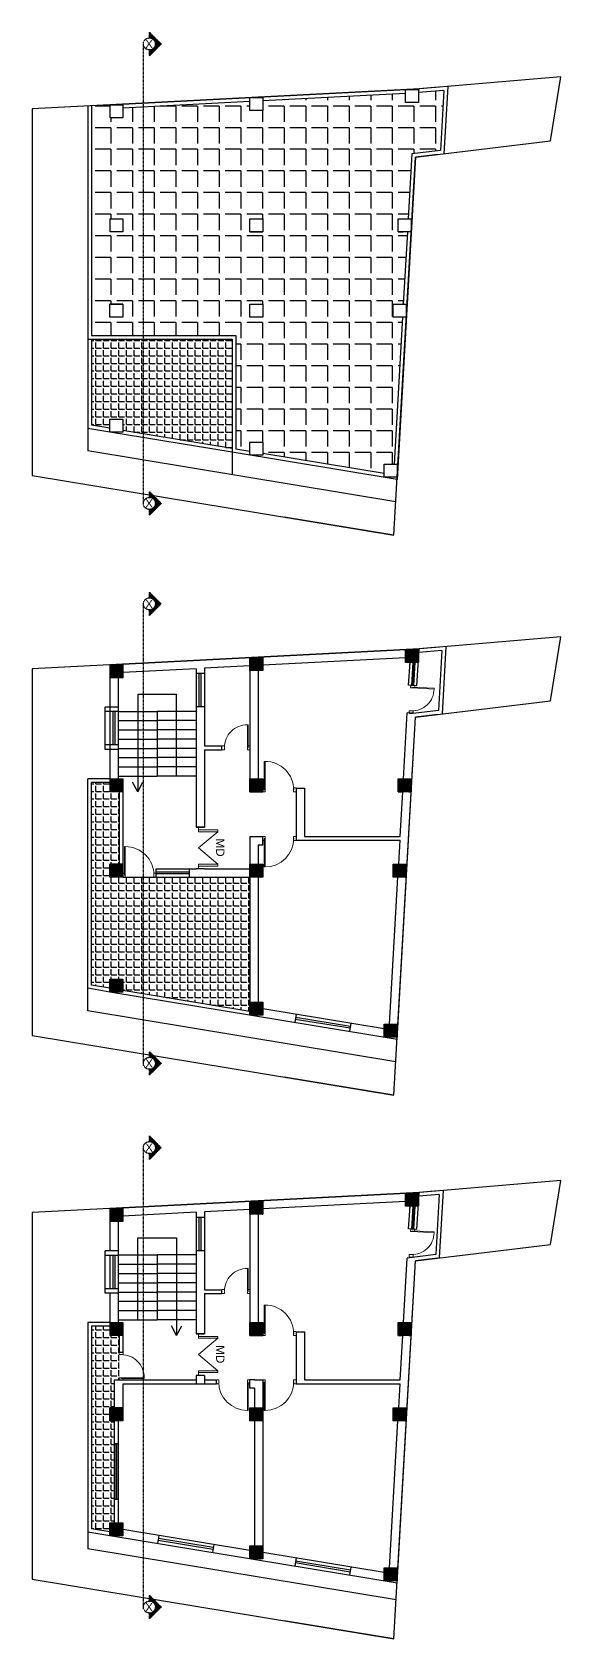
# Model space of a CAD drawing. Header units: inches. Extents: x -14619 to 1971361, y -855114 to -978.
# Drawn here: x 18755 to 19326, y -8317 to -6582 of the extents above; entities that cross this region are included whole.
import ezdxf
from ezdxf.enums import TextEntityAlignment as Align

# ---------------------------------------------------------------- set-up
doc = ezdxf.new("R2010")
doc.units = ezdxf.units.IN
doc.header["$LTSCALE"] = 0.5
doc.header["$MEASUREMENT"] = 0
doc.linetypes.add('CENTERX2', pattern=[4, 2.5, -0.5, 0.5, -0.5])
doc.layers.add('A-Sect-Iden', color=111, linetype='CENTERX2')
for name, color, linetype, lineweight in [('ELEVATION', 85, 'Continuous', 9), ('Toilet', 7, 'Continuous', 25), ('window', 6, 'Continuous', 13)]:
    doc.layers.add(name, color=color, linetype=linetype, lineweight=lineweight)
doc.styles.add('HEADING', font='swissel.ttf')
doc.styles.get("Standard").update_dxf_attribs({"font": 'arial.ttf'})
pattern_1 = [(45, (-10806.86568, 10603.53322), (-0.08838834765, 0.08838834765), [])]
pattern_2 = [(45, (-10806.86568, 11190.71139), (-0.08838834765, 0.08838834765), [])]

# ---------------------------------------------------------------- blocks, each defined once
blk = doc.blocks.new('door')
at = {"layer": 'window', "ltscale": 0.002}
for p, q in [((-100562.7, -53980.3), (-100562.7, -53949.5)), ((-100561.8, -53949.5), (-100562.7, -53949.5)), ((-100561.8, -53980.3), (-100561.8, -53949.5)), ((-100561.8, -53980.3), (-100562.7, -53980.3))]:
    blk.add_line(p, q, dxfattribs=at)
for points in [[(-100596.1, -53982.5), (-100593.5, -53982.5), (-100593.5, -53978.2), (-100596.1, -53978.2)], [(-100560.1, -53982.5), (-100562.7, -53982.5), (-100562.7, -53978.2), (-100560.1, -53978.2)]]:
    blk.add_lwpolyline(points, close=True, dxfattribs=at)
blk.add_arc((-100562.7, -53980.4), 30.9, 89.9793, 179.9793, dxfattribs=at)

msp = doc.modelspace()

# ---------------------------------------------------------------- hatches: boundary and pattern name
h = msp.add_hatch()
h.set_pattern_fill('ANSI31', color=256)
h.set_pattern_definition(pattern_2)
h.paths.add_polyline_path([(18853.3, -7388.6), (18839.3, -7388.6), (18839.3, -7402.6), (18853.3, -7402.6)])
h.paths.add_polyline_path([(18853.3, -7265.3), (18839.3, -7265.3), (18839.3, -7279.3), (18853.3, -7279.3)])
h.paths.add_polyline_path([(19004.2, -7257.4), (18990.2, -7257.4), (18990.2, -7271.4), (19004.2, -7271.4)])
h.paths.add_polyline_path([(19172.3, -7248.7), (19158.3, -7248.7), (19158.3, -7262.7), (19172.3, -7262.7), (19172.3, -7262.7)])
h.paths.add_polyline_path([(19164.4, -7388.6), (19150.4, -7388.6), (19150.4, -7402.6), (19164.4, -7402.6)])
h.paths.add_polyline_path([(19159.2, -7480.5), (19145.2, -7480.5), (19145.2, -7494.5), (19159.2, -7494.5)])
h.paths.add_polyline_path([(19004.2, -7388.6), (18990.2, -7388.6), (18990.2, -7402.6), (19004.2, -7402.6)])
h.paths.add_polyline_path([(19004.2, -7480.6), (18990.2, -7480.6), (18990.2, -7494.6), (19004.2, -7494.6)])
h.paths.add_polyline_path([(18853.2, -7480.6), (18839.2, -7480.6), (18839.2, -7494.6), (18853.2, -7494.6)])
h.paths.add_polyline_path([(18853.2, -7604.7), (18839.2, -7604.7), (18839.2, -7618.7), (18853.2, -7618.7)])
h.paths.add_polyline_path([(19004.2, -7629.6), (18990.2, -7629.6), (18990.2, -7643.6), (19004.2, -7643.6)])
h = msp.add_hatch()
h.set_pattern_fill('ANSI31', color=256)
h.set_pattern_definition(pattern_2)
h.paths.add_polyline_path([(19135.5, -7653.5), (19135.5, -7667.5), (19149.5, -7667.5), (19149.5, -7653.5)])
h = msp.add_hatch()
h.set_pattern_fill('ANSI31', color=256)
h.set_pattern_definition(pattern_1)
h.paths.add_polyline_path([(18853.3, -7975.7), (18839.3, -7975.7), (18839.3, -7989.7), (18853.3, -7989.7)])
h.paths.add_polyline_path([(18853.3, -7852.5), (18839.3, -7852.5), (18839.3, -7866.5), (18853.3, -7866.5)])
h.paths.add_polyline_path([(19004.2, -7844.6), (18990.2, -7844.6), (18990.2, -7858.6), (19004.2, -7858.6)])
h.paths.add_polyline_path([(19172.3, -7835.9), (19158.3, -7835.9), (19158.3, -7849.9), (19172.3, -7849.9), (19172.3, -7849.8)])
h.paths.add_polyline_path([(19164.4, -7975.7), (19150.4, -7975.7), (19150.4, -7989.7), (19164.4, -7989.7)])
h.paths.add_polyline_path([(19159.2, -8067.7), (19145.2, -8067.7), (19145.2, -8081.7), (19159.2, -8081.7)])
h.paths.add_polyline_path([(19004.2, -7975.7), (18990.2, -7975.7), (18990.2, -7989.7), (19004.2, -7989.7)])
h.paths.add_polyline_path([(19004.2, -8067.7), (18990.2, -8067.7), (18990.2, -8081.7), (19004.2, -8081.7)])
h.paths.add_polyline_path([(18853.2, -8067.7), (18839.2, -8067.7), (18839.2, -8081.7), (18853.2, -8081.7)])
h.paths.add_polyline_path([(18853.2, -8191.9), (18839.2, -8191.9), (18839.2, -8205.9), (18853.2, -8205.9)])
h.paths.add_polyline_path([(19004.2, -8216.8), (18990.2, -8216.8), (18990.2, -8230.8), (19004.2, -8230.8)])
h = msp.add_hatch()
h.set_pattern_fill('ANSI31', color=256)
h.set_pattern_definition(pattern_1)
h.paths.add_polyline_path([(19135.5, -8240.7), (19135.5, -8254.7), (19149.5, -8254.7), (19149.5, -8240.7)])
at = {"layer": 'A-Sect-Iden', "ltscale": 0.5}
h = msp.add_hatch(dxfattribs=at)
h.set_pattern_fill('ANSI37', color=2, scale=4.8, angle=359.9886, style=0)
h.set_pattern_definition([(225.0114023, (44800.2571, -655.336), (0.424348492, -0.424179628), []), (315.0114023, (44800.2571, -655.336), (0.424179628, 0.424348492), [])])
h.paths.add_polyline_path([(18881.8, -6588.3), (18881.8, -6582), (18894.5, -6594.8), (18881.8, -6607.5), (18881.8, -6601.2, 1)])
h = msp.add_hatch(dxfattribs=at)
h.set_pattern_fill('ANSI37', color=2, scale=4.8, angle=359.9886, style=0)
h.set_pattern_definition([(225.0114023, (44800.2571, -1151.5446), (0.424348492, -0.424179628), []), (315.0114023, (44800.2571, -1151.5446), (0.424179628, 0.424348492), [])])
h.paths.add_polyline_path([(18881.8, -7084.5), (18881.8, -7078.2), (18894.5, -7091), (18881.8, -7103.7), (18881.8, -7097.4, 1)])
h = msp.add_hatch(dxfattribs=at)
h.set_pattern_fill('ANSI37', color=2, scale=4.8, angle=359.9886, style=0)
h.set_pattern_definition([(225.0114023, (44800.2571, -1260.077), (0.424348492, -0.424179628), []), (315.0114023, (44800.2571, -1260.077), (0.424179628, 0.424348492), [])])
h.paths.add_polyline_path([(18881.8, -7193), (18881.8, -7186.8), (18894.5, -7199.5), (18881.8, -7212.2), (18881.8, -7206, 1)])
h = msp.add_hatch(dxfattribs=at)
h.set_pattern_fill('ANSI37', color=2, scale=4.8, angle=359.9886, style=0)
h.set_pattern_definition([(225.0114023, (44800.2571, -1756.28556), (0.424348492, -0.424179628), []), (315.0114023, (44800.2571, -1756.28556), (0.424179628, 0.424348492), [])])
h.paths.add_polyline_path([(18881.8, -7689.2), (18881.8, -7683), (18894.5, -7695.7), (18881.8, -7708.4), (18881.8, -7702.2, 1)])
h = msp.add_hatch(dxfattribs=at)
h.set_pattern_fill('ANSI37', color=2, scale=4.8, angle=359.9886, style=0)
h.set_pattern_definition([(225.0114023, (44800.2571, -1847.2552), (0.424348492, -0.424179628), []), (315.0114023, (44800.2571, -1847.2552), (0.424179628, 0.424348492), [])])
h.paths.add_polyline_path([(18881.8, -7780.2), (18881.8, -7774), (18894.5, -7786.7), (18881.8, -7799.4), (18881.8, -7793.2, 1)])
h = msp.add_hatch(dxfattribs=at)
h.set_pattern_fill('ANSI37', color=2, scale=4.8, angle=359.9886, style=0)
h.set_pattern_definition([(225.0114023, (44800.2571, -2343.46374), (0.424348492, -0.424179628), []), (315.0114023, (44800.2571, -2343.46374), (0.424179628, 0.424348492), [])])
h.paths.add_polyline_path([(18881.8, -8276.4), (18881.8, -8270.2), (18894.5, -8282.9), (18881.8, -8295.6), (18881.8, -8289.4, 1)])
at = {"layer": 'Toilet'}
h = msp.add_hatch(dxfattribs=at)
h.set_pattern_fill('ANGLE', color=256, scale=85, angle=180, style=0)
h.set_pattern_definition([(180, (0, 0), (-3e-15, -23.375), [17, -6.375]), (270, (0, 0), (23.375, -4e-15), [17, -6.375])])
h.paths.add_polyline_path([(19150.4, -6783.8), (19161.2, -6783.8), (19165.2, -6713.4), (19196, -6709.7), (19199.7, -6645), (19172.3, -6647.3), (19172.3, -6658), (19158.3, -6658), (19158.3, -6648), (19004.2, -6656), (19004.2, -6666.7), (18990.2, -6666.7), (18990.2, -6656.7), (18853.3, -6663.8), (18853.3, -6674.5), (18839.3, -6674.5), (18839.3, -6660.5), (18839.2, -6660.5), (18819.2, -6661.6), (18819.2, -6909.8), (18975.2, -6909.8), (18975.2, -7032.3), (18990.2, -7034.8), (18990.2, -7024.9), (19004.2, -7024.9), (19004.2, -7037.1), (19135.5, -7058.8), (19135.5, -7048.8), (19146.3, -7048.8), (19155.2, -6889.8), (19145.2, -6889.8), (19145.2, -6875.8), (19146, -6875.8), (19156, -6875.8), (19160.4, -6797.8), (19150.4, -6797.8)])
h.paths.add_polyline_path([(18853.3, -6783.8), (18853.3, -6797.8), (18839.3, -6797.8), (18839.3, -6783.8)], flags=16)
h.paths.add_polyline_path([(18990.2, -6783.8), (19004.2, -6783.8), (19004.2, -6797.8), (18990.2, -6797.8)], flags=16)
h.paths.add_polyline_path([(18853.2, -6889.8), (18839.2, -6889.8), (18839.2, -6875.8), (18853.2, -6875.8)], flags=16)
h.paths.add_polyline_path([(18990.2, -6875.8), (19004.2, -6875.8), (19004.2, -6889.8), (18990.2, -6889.8)], flags=16)
h = msp.add_hatch(dxfattribs=at)
h.set_pattern_fill('ANGLE', color=256, scale=30, style=0)
h.set_pattern_definition([(0, (-12732.0975, 13569.738), (0, 8.25), [6, -2.25]), (90, (-12732.0975, 13569.738), (-8.25, 5e-16), [6, -2.25])])
h.paths.add_polyline_path([(18819.2, -6913.8), (18819.2, -7006.6), (18839.2, -7009.9), (18839.2, -7000), (18853.2, -7000), (18853.2, -7012.2), (18971.2, -7031.7), (18971.2, -6913.8)])
h = msp.add_hatch(dxfattribs=at)
h.set_pattern_fill('ANGLE', color=256, scale=30, style=0)
h.set_pattern_definition([(0, (-12732.0975, 12076.265), (0, 8.25), [6, -2.25]), (90, (-12732.0975, 12076.265), (-8.25, 5e-16), [6, -2.25])])
h.paths.add_polyline_path([(18819.2, -7392.6), (18819.2, -7611.3), (18839.2, -7614.6), (18839.2, -7604.7), (18853.2, -7604.7), (18853.2, -7617), (18990.2, -7639.6), (18990.2, -7494.6), (18889.2, -7494.6), (18853.2, -7494.6), (18853.2, -7494.6), (18839.2, -7494.6), (18839.2, -7480.6), (18849.3, -7480.6), (18849.3, -7402.6), (18839.3, -7402.6), (18839.3, -7392.6)])
h = msp.add_hatch(dxfattribs=at)
h.set_pattern_fill('ANGLE', color=256, scale=30, style=0)
h.set_pattern_definition([(0, (-12732.0975, 10603.533), (0, 8.25), [6, -2.25]), (90, (-12732.0975, 10603.533), (-8.25, 5e-16), [6, -2.25])])
h.paths.add_polyline_path([(18819.2, -7979.7), (18819.2, -8198.5), (18839.2, -8201.8), (18839.2, -8191.9), (18844.2, -8191.9), (18844.2, -8081.7), (18839.2, -8081.7), (18839.2, -8067.7), (18844.2, -8067.7), (18844.2, -8037.7), (18849.3, -8037.7), (18849.3, -8007.7), (18849.3, -8007.7), (18849.3, -7989.7), (18839.3, -7989.7), (18839.3, -7979.7)])

# ---------------------------------------------------------------- linework, layer by layer
for p, q in [((18839.2, -6660.5), (19158.3, -6644)), ((19199.7, -6645), (19172.3, -6647.3)), ((19193.8, -6641.5), (19173.1, -6643.2)), ((19199.7, -6645), (19196, -6709.7)), ((19203.9, -6640.6), (19199.8, -6713.3)), ((18815.2, -6661.8), (18815.2, -6913.8)), ((18819.2, -6661.8), (18819.2, -6909.8)), ((18853.3, -6663.8), (18990.2, -6656.7)), ((19004.2, -6656), (19158.5, -6648)), ((19165.2, -6713.4), (19161.2, -6783.8)), ((19196, -6709.7), (19165.2, -6713.4)), ((19192.8, -6714.1), (19169, -6717)), ((19169, -6717), (19149.3, -7065.1)), ((18839.3, -6787.8), (18839.2, -6787.8)), ((19160.4, -6797.8), (19156, -6875.8)), ((19155.2, -6889.8), (19146.3, -7048.8)), ((18815.2, -6913.8), (18971.2, -6913.8)), ((18815.2, -6913.8), (18815.2, -7034.3)), ((18819.2, -6909.8), (18975.2, -6909.8)), ((18819.2, -6913.8), (18819.2, -7006.6)), ((18839.2, -7014), (18815.2, -7010)), ((18839.2, -7009.9), (18819.2, -7006.6)), ((19197.7, -7249.9), (19172.9, -7252)), ((19193.8, -7246.2), (19173.1, -7247.9)), ((19197.7, -7249.9), (19194, -7314.7)), ((19201.9, -7245.5), (19197.8, -7318.3)), ((18869.2, -7297.1), (18911.2, -7297.1)), ((18869.2, -7297.1), (18869.2, -7402.5)), ((18911.2, -7385.6), (18911.2, -7297.1)), ((18834.2, -7356.9), (18834.2, -7310.9)), ((19166.6, -7317.7), (19160.2, -7317.3)), ((19194, -7314.7), (19166.6, -7318)), ((19166.6, -7317.7), (19166.6, -7318)), ((19192.8, -7318.9), (19169, -7321.8)), ((18839.3, -7388.6), (18815.2, -7388.6)), ((18815.2, -7639.1), (18815.2, -7388.6)), ((18869.2, -7402.5), (18863.7, -7391.9)), ((18869.2, -7402.5), (18874.7, -7391.9)), ((18839.3, -7392.6), (18819.2, -7392.6)), ((18819.2, -7611.3), (18819.2, -7392.6)), ((18849.3, -7402.6), (18849.3, -7480.6)), ((18853.3, -7402.6), (18853.3, -7480.6)), ((18999.2, -7450.6), (19004.2, -7450.6)), ((18999.2, -7459.6), (19004.2, -7459.6)), ((19004.2, -7459.6), (19004.2, -7450.6)), ((18853.2, -7494.6), (18889.2, -7494.6)), ((18889.2, -7485.6), (18932.2, -7485.6)), ((18889.2, -7494.6), (18889.2, -7485.6)), ((18925.2, -7489.1), (18889.2, -7489.1)), ((18925.2, -7491.1), (18889.2, -7491.1)), ((18889.2, -7494.6), (18990.2, -7494.6)), ((18925.2, -7494.6), (18925.2, -7485.6)), ((18932.2, -7485.6), (18932.2, -7485.6)), ((18941.2, -7485.6), (18941.2, -7485.6)), ((18941.2, -7485.6), (18990.2, -7485.6)), ((18839.2, -7618.7), (18815.2, -7614.7)), ((18839.2, -7614.6), (18819.2, -7611.3)), ((19194.6, -7837.3), (19172.9, -7839.1)), ((19193.8, -7833.4), (19173.1, -7835.1)), ((19194.6, -7837.3), (19191, -7902.2)), ((19198.9, -7832.9), (19194.8, -7905.8)), ((18869.2, -7972.7), (18869.2, -7884.3)), ((18869.2, -7884.3), (18911.2, -7884.3)), ((18911.2, -7884.3), (18911.2, -7989.6)), ((18834.2, -7944.1), (18834.2, -7898.1)), ((19191, -7902.2), (19160.1, -7906)), ((19166.6, -7904.9), (19166.6, -7905.2)), ((19192.8, -7906), (19169, -7908.9)), ((18839.3, -7975.7), (18815.2, -7975.7)), ((18815.2, -7975.7), (18815.2, -8220.2)), ((18839.3, -7979.7), (18819.2, -7979.7)), ((18819.2, -7979.7), (18819.2, -8198.5)), ((18911.2, -7989.6), (18905.7, -7979.1)), ((18911.2, -7989.6), (18916.7, -7979.1)), ((18849.3, -7989.7), (18849.3, -8007.7)), ((18853.3, -7989.7), (18853.3, -8007.7)), ((18932.2, -8032.7), (18932.2, -8041.7)), ((18941.2, -8032.7), (18941.2, -8041.7)), ((18954.2, -8041.7), (18954.2, -8037.7)), ((18990.2, -8046.7), (18990.2, -8037.7)), ((18995.2, -8037.7), (18990.2, -8037.7)), ((18995.2, -8046.7), (18990.2, -8046.7)), ((18839.2, -8205.9), (18815.2, -8201.9))]:
    msp.add_line(p, q)
at = {"layer": 'A-Sect-Iden', "ltscale": 0.1}
for p, q in [((18875.3, -7091), (18875.3, -6594.8)), ((18875.3, -7695.7), (18875.3, -7199.5)), ((18875.3, -8282.9), (18875.3, -7786.7))]:
    msp.add_line(p, q, dxfattribs=at)
for points in [[(18881.8, -6588.3), (18881.8, -6582), (18894.5, -6594.8), (18881.8, -6607.5), (18881.8, -6601.2)], [(18881.8, -7084.5), (18881.8, -7078.2), (18894.5, -7091), (18881.8, -7103.7), (18881.8, -7097.4)], [(18881.8, -7193), (18881.8, -7186.8), (18894.5, -7199.5), (18881.8, -7212.2), (18881.8, -7206)], [(18881.8, -7689.2), (18881.8, -7683), (18894.5, -7695.7), (18881.8, -7708.4), (18881.8, -7702.2)], [(18881.8, -7780.2), (18881.8, -7774), (18894.5, -7786.7), (18881.8, -7799.4), (18881.8, -7793.2)], [(18881.8, -8276.4), (18881.8, -8270.2), (18894.5, -8282.9), (18881.8, -8295.6), (18881.8, -8289.4)]]:
    msp.add_lwpolyline(points, dxfattribs=at)
for centre in [(18881.8, -6594.8), (18881.8, -7091), (18881.8, -7199.5), (18881.8, -7695.7), (18881.8, -7786.7), (18881.8, -8282.9)]:
    msp.add_circle(centre, 6.48, dxfattribs=at)
at = {"layer": 'ELEVATION', "color": 146, "ltscale": 0.25, "true_color": 0x105689}
for p, q in [((18934.9, -7440.6), (18934.9, -7443.6)), ((18934.9, -7443.6), (18955.9, -7443.6)), ((18934.9, -7445.6), (18934.9, -7443.6)), ((18955.9, -7443.6), (18955.9, -7445.6)), ((18955.9, -7445.6), (18934.9, -7445.6)), ((18955.9, -7445.6), (18934.9, -7463.1)), ((18955.9, -7480.6), (18934.9, -7463.1)), ((18955.9, -7480.6), (18934.9, -7480.6)), ((18934.9, -7480.6), (18934.9, -7482.6)), ((18934.9, -7485.6), (18934.9, -7482.6)), ((18934.9, -7482.6), (18955.9, -7482.6)), ((18955.9, -7480.6), (18955.9, -7482.6)), ((18934.9, -7987.7), (18934.9, -7990.7)), ((18934.9, -7990.7), (18955.9, -7990.7)), ((18934.9, -7992.7), (18934.9, -7990.7)), ((18955.9, -7992.7), (18934.9, -7992.7)), ((18955.9, -7992.7), (18934.9, -8010.2)), ((18955.9, -7990.7), (18955.9, -7992.7)), ((18955.9, -8027.7), (18934.9, -8010.2)), ((18955.9, -8027.7), (18934.9, -8027.7)), ((18934.9, -8027.7), (18934.9, -8029.7)), ((18934.9, -8032.7), (18934.9, -8029.7)), ((18934.9, -8029.7), (18955.9, -8029.7)), ((18955.9, -8027.7), (18955.9, -8029.7))]:
    msp.add_line(p, q, dxfattribs=at)
at = {"layer": 'Toilet'}
for p, q in [((18839.2, -6660.5), (19173.1, -6643.2)), ((19149.3, -7065.1), (19169, -6717)), ((18990.2, -6797.8), (19004.2, -6797.8)), ((19150.4, -6797.8), (19155.8, -6797.8)), ((18853.3, -6875.8), (18839.2, -6875.8)), ((19145.2, -6875.8), (19146, -6875.8)), ((18971.2, -6913.8), (18971.2, -7060.1)), ((18975.2, -6909.8), (18975.2, -7032.3)), ((18971.2, -7035.7), (18839.2, -7014)), ((18971.2, -7031.7), (18853.2, -7012.2)), ((19148, -7089.2), (18815.2, -7034.3)), ((19149.3, -7065.1), (18971.2, -7035.7)), ((18990.2, -7034.8), (18975.2, -7032.3)), ((19135.5, -7058.8), (19004.2, -7037.1)), ((19145.9, -7125.4), (19027.5, -7105.8)), ((18839.2, -7265.3), (19173.1, -7247.9)), ((19170.6, -7287.9), (19173.1, -7247.9)), ((18839.2, -7265.3), (18839.2, -7392.6)), ((18932.2, -7269.5), (18853.3, -7273.6)), ((18932.2, -7269.5), (18932.2, -7440.6)), ((18990.2, -7266.4), (18941.2, -7269)), ((18941.2, -7269), (18941.2, -7353)), ((19158.3, -7257.7), (19004.2, -7265.7)), ((19161.7, -7287.4), (19163.3, -7262.7)), ((19163.1, -7265.3), (19163.3, -7262.7)), ((19163.1, -7265.3), (19163.3, -7262.7)), ((19165.2, -7287.6), (19166.8, -7262.7)), ((19166.4, -7287.6), (19167.8, -7262.7)), ((19167.2, -7287.7), (19168.8, -7262.7)), ((18848.2, -7279.3), (18848.2, -7388.6)), ((18848.2, -7279.3), (18848.2, -7388.6)), ((18932.2, -7274.5), (18941.2, -7274.5)), ((18935.7, -7310.5), (18935.7, -7274.5)), ((18937.7, -7310.5), (18937.7, -7274.5)), ((18990.2, -7271.4), (18990.2, -7388.6)), ((18999.2, -7271.4), (18999.2, -7388.6)), ((19170.6, -7287.9), (19161.7, -7287.4)), ((18848.2, -7310.9), (18834.2, -7310.9)), ((18848.2, -7315.9), (18834.2, -7315.9)), ((18839.2, -7315.9), (18839.2, -7351.9)), ((18848.2, -7315.9), (18839.2, -7315.9)), ((18842.7, -7351.9), (18842.7, -7315.9)), ((18842.7, -7351.9), (18842.7, -7315.9)), ((18844.7, -7351.9), (18844.7, -7315.9)), ((18844.7, -7351.9), (18844.7, -7315.9)), ((18848.2, -7315.6), (18890.2, -7315.6)), ((18848.2, -7315.6), (18890.2, -7315.6)), ((18890.2, -7315.6), (18890.2, -7385.6)), ((18932.2, -7315.6), (18890.2, -7315.6)), ((18932.2, -7315.6), (18890.2, -7315.6)), ((18932.2, -7310.5), (18941.2, -7310.5)), ((19149.3, -7669.9), (19169, -7321.8)), ((19156.2, -7388.6), (19160.2, -7317.3)), ((19162.3, -7317.4), (19166.3, -7317.7)), ((19162.3, -7317.4), (19166.3, -7317.7)), ((18848.2, -7325.6), (18890.2, -7325.6)), ((18848.2, -7325.6), (18890.2, -7325.6)), ((18848.2, -7335.6), (18890.2, -7335.6)), ((18848.2, -7335.6), (18890.2, -7335.6)), ((18932.2, -7325.6), (18890.2, -7325.6)), ((18932.2, -7325.6), (18890.2, -7325.6)), ((18932.2, -7335.6), (18890.2, -7335.6)), ((18932.2, -7335.6), (18890.2, -7335.6)), ((18848.2, -7351.9), (18834.2, -7351.9)), ((18848.2, -7356.9), (18834.2, -7356.9)), ((18848.2, -7351.9), (18839.2, -7351.9)), ((18848.2, -7345.6), (18890.2, -7345.6)), ((18848.2, -7345.6), (18890.2, -7345.6)), ((18848.2, -7355.6), (18890.2, -7355.6)), ((18848.2, -7355.6), (18890.2, -7355.6)), ((18932.2, -7345.6), (18890.2, -7345.6)), ((18932.2, -7345.6), (18890.2, -7345.6)), ((18932.2, -7355.6), (18890.2, -7355.6)), ((18932.2, -7355.6), (18890.2, -7355.6)), ((18941.2, -7353), (18960.2, -7353)), ((18941.2, -7357), (18941.2, -7440.6)), ((18941.2, -7357), (18960.2, -7357)), ((18960.2, -7357), (18960.2, -7353)), ((18960.2, -7357), (18960.2, -7353)), ((18848.2, -7365.6), (18890.2, -7365.6)), ((18848.2, -7365.6), (18890.2, -7365.6)), ((18932.2, -7365.6), (18890.2, -7365.6)), ((18932.2, -7365.6), (18890.2, -7365.6)), ((18848.2, -7375.6), (18890.2, -7375.6)), ((18848.2, -7375.6), (18890.2, -7375.6)), ((18848.2, -7385.6), (18890.2, -7385.6)), ((18848.2, -7385.6), (18890.2, -7385.6)), ((18932.2, -7375.6), (18890.2, -7375.6)), ((18932.2, -7375.6), (18890.2, -7375.6)), ((18932.2, -7385.6), (18890.2, -7385.6)), ((18932.2, -7385.6), (18890.2, -7385.6)), ((18990.2, -7402.6), (19004.2, -7402.6)), ((19040.2, -7398.6), (19040.2, -7454.6)), ((19040.2, -7398.6), (19049.2, -7398.6)), ((19049.2, -7398.6), (19049.2, -7450.6)), ((19150.4, -7402.6), (19155.8, -7402.6)), ((19152.7, -7450.6), (19155.4, -7402.6)), ((18932.2, -7440.6), (18941.2, -7440.6)), ((18941.2, -7440.6), (18932.2, -7440.6)), ((18990.2, -7450.6), (18990.2, -7480.6)), ((18990.2, -7450.6), (18999.2, -7450.6)), ((18999.2, -7459.6), (18999.2, -7629.5)), ((19040.2, -7454.6), (19152.5, -7454.6)), ((19049.2, -7450.6), (19152.7, -7450.6)), ((19151, -7480.6), (19152.5, -7454.6)), ((18853.3, -7480.6), (18839.2, -7480.6)), ((18941.2, -7485.6), (18932.2, -7485.6)), ((18941.2, -7485.6), (18932.2, -7485.6)), ((18990.2, -7494.6), (18990.2, -7629.6)), ((19141.2, -7653.5), (19150.2, -7494.6)), ((19145.2, -7480.5), (19146, -7480.5)), ((18990.2, -7639.6), (18853.2, -7617)), ((19149.3, -7669.9), (18839.2, -7618.7)), ((19148, -7694), (18815.2, -7639.1)), ((19135.5, -7658.4), (19004.2, -7636.8)), ((19040.2, -7642.7), (19038.8, -7651.6)), ((19098.6, -7657.9), (19039.4, -7648.2)), ((19098.9, -7656), (19039.7, -7646.2)), ((19099.4, -7652.5), (19098, -7661.4)), ((19145.9, -7730.1), (19027.5, -7710.6)), ((18839.2, -7852.5), (19173.1, -7835.1)), ((19170.6, -7875), (19173.1, -7835.1)), ((18839.2, -7852.5), (18839.2, -7898.1)), ((18932.2, -7856.6), (18853.3, -7860.7)), ((18932.2, -7856.6), (18932.2, -7987.7)), ((18990.2, -7853.6), (18941.2, -7856.2)), ((18941.2, -7856.2), (18941.2, -7940.2)), ((18990.2, -7858.6), (18990.2, -7975.7)), ((18999.2, -7858.6), (18999.2, -7975.7)), ((19158.3, -7844.9), (19004.2, -7852.9)), ((19161.7, -7874.5), (19163.3, -7849.9)), ((19163.1, -7852.5), (19163.3, -7849.9)), ((19163.1, -7852.5), (19163.3, -7849.9)), ((19165.2, -7874.7), (19166.8, -7849.9)), ((19166.4, -7874.7), (19167.8, -7849.9)), ((19167.2, -7874.8), (19168.8, -7849.9)), ((18848.2, -7866.5), (18848.2, -7975.7)), ((18848.2, -7866.5), (18848.2, -7975.7)), ((18932.2, -7861.7), (18941.2, -7861.7)), ((18935.7, -7897.7), (18935.7, -7861.7)), ((18937.7, -7897.7), (18937.7, -7861.7)), ((19170.6, -7875), (19161.7, -7874.5)), ((18848.2, -7898.1), (18834.2, -7898.1)), ((18848.2, -7903.1), (18834.2, -7903.1)), ((18848.2, -7903.1), (18839.2, -7903.1)), ((18839.2, -7903.1), (18839.2, -7939.1)), ((18842.7, -7939.1), (18842.7, -7903.1)), ((18842.7, -7939.1), (18842.7, -7903.1)), ((18844.7, -7939.1), (18844.7, -7903.1)), ((18844.7, -7939.1), (18844.7, -7903.1)), ((18848.2, -7902.7), (18890.2, -7902.7)), ((18848.2, -7902.7), (18890.2, -7902.7)), ((18890.2, -7902.7), (18890.2, -7972.7)), ((18932.2, -7902.7), (18890.2, -7902.7)), ((18932.2, -7902.7), (18890.2, -7902.7)), ((18932.2, -7897.7), (18941.2, -7897.7)), ((19149.3, -8257), (19169, -7908.9)), ((19156.2, -7975.7), (19160.1, -7906)), ((18848.2, -7912.7), (18890.2, -7912.7)), ((18848.2, -7912.7), (18890.2, -7912.7)), ((18848.2, -7922.7), (18890.2, -7922.7)), ((18848.2, -7922.7), (18890.2, -7922.7)), ((18932.2, -7912.7), (18890.2, -7912.7)), ((18932.2, -7912.7), (18890.2, -7912.7)), ((18932.2, -7922.7), (18890.2, -7922.7)), ((18932.2, -7922.7), (18890.2, -7922.7)), ((18848.2, -7939.1), (18834.2, -7939.1)), ((18848.2, -7944.1), (18834.2, -7944.1)), ((18848.2, -7939.1), (18839.2, -7939.1)), ((18839.2, -7944.1), (18839.2, -7979.7)), ((18848.2, -7932.7), (18890.2, -7932.7)), ((18848.2, -7932.7), (18890.2, -7932.7)), ((18848.2, -7942.7), (18890.2, -7942.7)), ((18848.2, -7942.7), (18890.2, -7942.7)), ((18932.2, -7932.7), (18890.2, -7932.7)), ((18932.2, -7932.7), (18890.2, -7932.7)), ((18932.2, -7942.7), (18890.2, -7942.7)), ((18932.2, -7942.7), (18890.2, -7942.7)), ((18941.2, -7940.2), (18960.2, -7940.2)), ((18941.2, -7944.2), (18941.2, -7987.7)), ((18941.2, -7944.2), (18960.2, -7944.2)), ((18960.2, -7944.2), (18960.2, -7940.2)), ((18960.2, -7944.2), (18960.2, -7940.2)), ((18848.2, -7952.7), (18890.2, -7952.7)), ((18848.2, -7952.7), (18890.2, -7952.7)), ((18848.2, -7962.7), (18890.2, -7962.7)), ((18848.2, -7962.7), (18890.2, -7962.7)), ((18932.2, -7952.7), (18890.2, -7952.7)), ((18932.2, -7952.7), (18890.2, -7952.7)), ((18932.2, -7962.7), (18890.2, -7962.7)), ((18932.2, -7962.7), (18890.2, -7962.7)), ((18848.2, -7972.7), (18890.2, -7972.7)), ((18848.2, -7972.7), (18890.2, -7972.7)), ((18932.2, -7972.7), (18890.2, -7972.7)), ((18932.2, -7972.7), (18890.2, -7972.7)), ((18932.2, -7987.7), (18941.2, -7987.7)), ((18941.2, -7987.7), (18932.2, -7987.7)), ((18990.2, -7989.7), (19004.2, -7989.7)), ((19040.2, -7985.7), (19040.2, -8041.7)), ((19040.2, -7985.7), (19049.2, -7985.7)), ((19049.2, -7985.7), (19049.2, -8037.7)), ((19150.4, -7989.7), (19155.8, -7989.7)), ((19152.7, -8037.7), (19155.4, -7989.7)), ((18849.3, -8007.7), (18853.3, -8007.7)), ((18849.3, -8007.7), (18853.3, -8007.7)), ((18941.2, -8032.7), (18932.2, -8032.7)), ((18941.2, -8032.7), (18932.2, -8032.7)), ((18844.2, -8037.7), (18932.2, -8037.7)), ((18844.2, -8191.9), (18844.2, -8037.7)), ((18853.2, -8041.7), (18853.2, -8067.7)), ((18853.2, -8041.7), (18954.2, -8041.7)), ((18941.2, -8037.7), (18954.2, -8037.7)), ((18995.2, -8037.7), (19004.2, -8037.7)), ((18995.2, -8046.7), (18995.2, -8067.7)), ((19004.2, -8037.7), (19004.2, -8216.7)), ((19040.2, -8041.7), (19152.5, -8041.7)), ((19049.2, -8037.7), (19152.7, -8037.7)), ((19151, -8067.7), (19152.5, -8041.7)), ((18853.3, -8067.7), (18839.2, -8067.7)), ((19145.2, -8067.7), (19146, -8067.7)), ((18848.2, -8081.7), (18848.2, -8191.9)), ((18995.2, -8081.7), (18995.2, -8216.8)), ((19141.2, -8240.7), (19150.2, -8081.7)), ((18848.2, -8106.8), (18844.2, -8106.8)), ((18845.8, -8166.8), (18845.8, -8106.8)), ((18846.8, -8166.8), (18846.8, -8106.8)), ((18848.2, -8166.8), (18844.2, -8166.8)), ((18839.2, -8201.8), (18819.2, -8198.5)), ((19149.3, -8257), (18839.2, -8205.9)), ((18990.2, -8221.7), (18853.2, -8199.1)), ((18892.1, -8205.5), (18890.7, -8214.4)), ((19148.3, -8275.1), (18815.2, -8220.2)), ((18950.4, -8220.7), (18891.2, -8210.9)), ((18950.8, -8218.7), (18891.6, -8208.9)), ((18951.3, -8215.2), (18949.9, -8224.1)), ((19135.5, -8245.6), (19004.2, -8224)), ((19040.2, -8229.9), (19038.8, -8238.8)), ((19098.6, -8245.1), (19039.4, -8235.3)), ((19098.9, -8243.1), (19039.7, -8233.4)), ((19099.4, -8239.7), (19098, -8248.6)), ((19145.9, -8317.3), (19027.5, -8297.8))]:
    msp.add_line(p, q, dxfattribs=at)
for points in [[(19169, -6717), (19314.9, -6699.3), (19326.1, -6630.3), (19173.7, -6643.2), (18755.2, -6664.9), (18755.2, -7060.9), (19145.9, -7125.4)], [(19158.3, -6644), (19172.3, -6644), (19172.3, -6658), (19158.3, -6658)], [(18839.3, -6660.5), (18853.3, -6660.5), (18853.3, -6674.5), (18839.3, -6674.5)], [(18990.2, -6652.7), (19004.2, -6652.7), (19004.2, -6666.7), (18990.2, -6666.7)], [(18839.3, -6783.8), (18853.3, -6783.8), (18853.3, -6797.8), (18839.3, -6797.8)], [(18990.2, -6783.8), (19004.2, -6783.8), (19004.2, -6797.8), (18990.2, -6797.8)], [(19150.4, -6783.8), (19164.4, -6783.8), (19164.4, -6797.8), (19150.4, -6797.8)], [(18839.2, -6875.8), (18853.2, -6875.8), (18853.2, -6889.8), (18839.2, -6889.8)], [(18990.2, -6875.8), (19004.2, -6875.8), (19004.2, -6889.8), (18990.2, -6889.8)], [(19145.2, -6875.8), (19159.2, -6875.8), (19159.2, -6889.8), (19145.2, -6889.8)], [(18839.2, -7000), (18853.2, -7000), (18853.2, -7014), (18839.2, -7014)], [(18990.2, -7024.9), (19004.2, -7024.9), (19004.2, -7038.9), (18990.2, -7038.9)], [(19135.5, -7048.8), (19149.5, -7048.8), (19149.5, -7062.8), (19135.5, -7062.8)], [(19169, -7321.8), (19314.9, -7304.1), (19326.1, -7235), (19173.7, -7247.9), (18755.2, -7269.7), (18755.2, -7665.7), (19145.9, -7730.1)], [(19158.3, -7248.7), (19172.3, -7248.7), (19172.3, -7262.7), (19158.3, -7262.7)], [(18839.3, -7265.3), (18853.3, -7265.3), (18853.3, -7279.3), (18839.3, -7279.3)], [(18990.2, -7257.4), (19004.2, -7257.4), (19004.2, -7271.4), (18990.2, -7271.4)], [(18839.3, -7388.6), (18853.3, -7388.6), (18853.3, -7402.6), (18839.3, -7402.6)], [(18990.2, -7388.6), (19004.2, -7388.6), (19004.2, -7402.6), (18990.2, -7402.6)], [(19150.4, -7388.6), (19164.4, -7388.6), (19164.4, -7402.6), (19150.4, -7402.6)], [(18839.2, -7480.6), (18853.2, -7480.6), (18853.2, -7494.6), (18839.2, -7494.6)], [(18990.2, -7480.6), (19004.2, -7480.6), (19004.2, -7494.6), (18990.2, -7494.6)], [(19145.2, -7480.5), (19159.2, -7480.5), (19159.2, -7494.5), (19145.2, -7494.5)], [(18839.2, -7604.7), (18853.2, -7604.7), (18853.2, -7618.7), (18839.2, -7618.7)], [(18990.2, -7629.6), (19004.2, -7629.6), (19004.2, -7643.6), (18990.2, -7643.6)], [(19135.5, -7653.5), (19149.5, -7653.5), (19149.5, -7667.5), (19135.5, -7667.5)], [(19169, -7908.9), (19314.9, -7891.3), (19326.1, -7822.2), (19173.7, -7835.1), (18755.2, -7856.8), (18755.2, -8252.8), (19145.9, -8317.3)], [(19158.3, -7835.9), (19172.3, -7835.9), (19172.3, -7849.9), (19158.3, -7849.9)], [(18839.3, -7852.5), (18853.3, -7852.5), (18853.3, -7866.5), (18839.3, -7866.5)], [(18990.2, -7844.6), (19004.2, -7844.6), (19004.2, -7858.6), (18990.2, -7858.6)], [(18839.3, -7975.7), (18853.3, -7975.7), (18853.3, -7989.7), (18839.3, -7989.7)], [(18990.2, -7975.7), (19004.2, -7975.7), (19004.2, -7989.7), (18990.2, -7989.7)], [(19150.4, -7975.7), (19164.4, -7975.7), (19164.4, -7989.7), (19150.4, -7989.7)], [(18839.2, -8067.7), (18853.2, -8067.7), (18853.2, -8081.7), (18839.2, -8081.7)], [(18990.2, -8067.7), (19004.2, -8067.7), (19004.2, -8081.7), (18990.2, -8081.7)], [(19145.2, -8067.7), (19159.2, -8067.7), (19159.2, -8081.7), (19145.2, -8081.7)], [(18839.2, -8191.9), (18853.2, -8191.9), (18853.2, -8205.9), (18839.2, -8205.9)], [(18990.2, -8216.8), (19004.2, -8216.8), (19004.2, -8230.8), (18990.2, -8230.8)], [(19135.5, -8240.7), (19149.5, -8240.7), (19149.5, -8254.7), (19135.5, -8254.7)]]:
    msp.add_lwpolyline(points, close=True, dxfattribs=at)
for points in [[(19149.3, -7065.1), (19169, -6717)], [(19170.6, -7287.9), (19173.1, -7247.9), (18839.2, -7265.3)], [(19149.3, -7669.9), (19169, -7321.8)], [(19170.6, -7875), (19173.1, -7835.1), (18839.2, -7852.5)], [(19149.3, -8257), (19169, -7908.9)]]:
    msp.add_lwpolyline(points, dxfattribs=at)
at = {"layer": 'window', "ltscale": 0.002}
for p, q in [((19166.1, -7289.3), (19166, -7290.2)), ((19166, -7290.2), (19189.2, -7291.5)), ((19166.1, -7289.3), (19189.3, -7290.6)), ((19189.3, -7290.6), (19189.2, -7291.5)), ((18987.7, -7354.9), (18987.7, -7330)), ((18988.5, -7330), (18987.7, -7330)), ((18988.5, -7354.9), (18988.5, -7330)), ((18988.5, -7354.9), (18987.7, -7354.9)), ((19166.1, -7876.5), (19166, -7877.4)), ((19166, -7877.4), (19189.2, -7878.7)), ((19166.1, -7876.5), (19189.3, -7877.8)), ((19189.3, -7877.8), (19189.2, -7878.7)), ((18987.7, -7942), (18987.7, -7917.2)), ((18988.5, -7917.2), (18987.7, -7917.2)), ((18988.5, -7942), (18988.5, -7917.2)), ((18988.5, -7942), (18987.7, -7942)), ((18851.4, -8035.2), (18876.3, -8035.2)), ((18851.4, -8036), (18851.4, -8035.2)), ((18851.4, -8036), (18876.3, -8036)), ((18876.3, -8036), (18876.3, -8035.2))]:
    msp.add_line(p, q, dxfattribs=at)
for points in [[(19164, -7287.5), (19163.9, -7290.1), (19168.1, -7290.3), (19168.3, -7287.7)], [(19162.3, -7317.4), (19162.5, -7314.9), (19166.7, -7315.1), (19166.6, -7317.7)], [(18960.2, -7357), (18962.8, -7357), (18962.8, -7352.7), (18960.2, -7352.7)], [(18990.2, -7357), (18987.7, -7357), (18987.7, -7352.7), (18990.2, -7352.7)], [(19164, -7874.7), (19163.9, -7877.2), (19168.1, -7877.5), (19168.3, -7874.9)], [(19162.3, -7904.6), (19162.5, -7902.1), (19166.7, -7902.3), (19166.6, -7904.9)], [(18960.2, -7944.2), (18962.8, -7944.2), (18962.8, -7939.9), (18960.2, -7939.9)], [(18990.2, -7944.2), (18987.7, -7944.2), (18987.7, -7939.9), (18990.2, -7939.9)], [(18849.3, -8007.7), (18849.3, -8010.3), (18853.6, -8010.3), (18853.6, -8007.7)], [(18849.3, -8037.7), (18849.3, -8035.2), (18853.6, -8035.2), (18853.6, -8037.7)]]:
    msp.add_lwpolyline(points, close=True, dxfattribs=at)
for centre, radius, start, end in [((19165.7, -7291.5), 23.5, 267.296, 0.1063), ((18987.6, -7354.8), 24.8, 89.8865, 180.0622), ((19165.7, -7878.7), 23.5, 267.296, 0.1063), ((18987.6, -7942), 24.8, 89.8865, 180.0622), ((18851.5, -8035.1), 24.8, 359.8865, 90.0622)]:
    msp.add_arc(centre, radius, start, end, dxfattribs=at)

# ---------------------------------------------------------------- block references
at = {"xscale": -1}
for p in [(-81555.9, 46579.9), (-81706.9, 46487.9), (-81555.9, 45992.7)]:
    msp.add_blockref('door', p, dxfattribs=at)
at = {"rotation": 180}
for p in [(-81555.9, -61433.1), (-81555.9, -62020.2)]:
    msp.add_blockref('door', p, dxfattribs=at)
at = {"xscale": -1, "rotation": 180}
msp.add_blockref('door', (119550.3, -62020.2), dxfattribs=at)

# ---------------------------------------------------------------- texts
for p in [(18958.4, -7462.7), (18958.4, -8009.9)]:
    msp.add_text('MD', height=9.03, rotation=270).set_placement(p, align=Align.MIDDLE_CENTER)
at = {"layer": 'A-Sect-Iden', "ltscale": 0.5, "char_height": 8.64, "width": 27.673, "attachment_point": 5, "style": 'HEADING'}
for insert in [(18881.5, -6594.8), (18881.5, -7091), (18881.5, -7199.6), (18881.5, -7695.8), (18881.5, -7786.7), (18881.5, -8283)]:
    msp.add_mtext('{\\fArial|b0|i0|c0|p34;X}', dxfattribs=dict(at, insert=insert))

doc.saveas('drawing.dxf')
